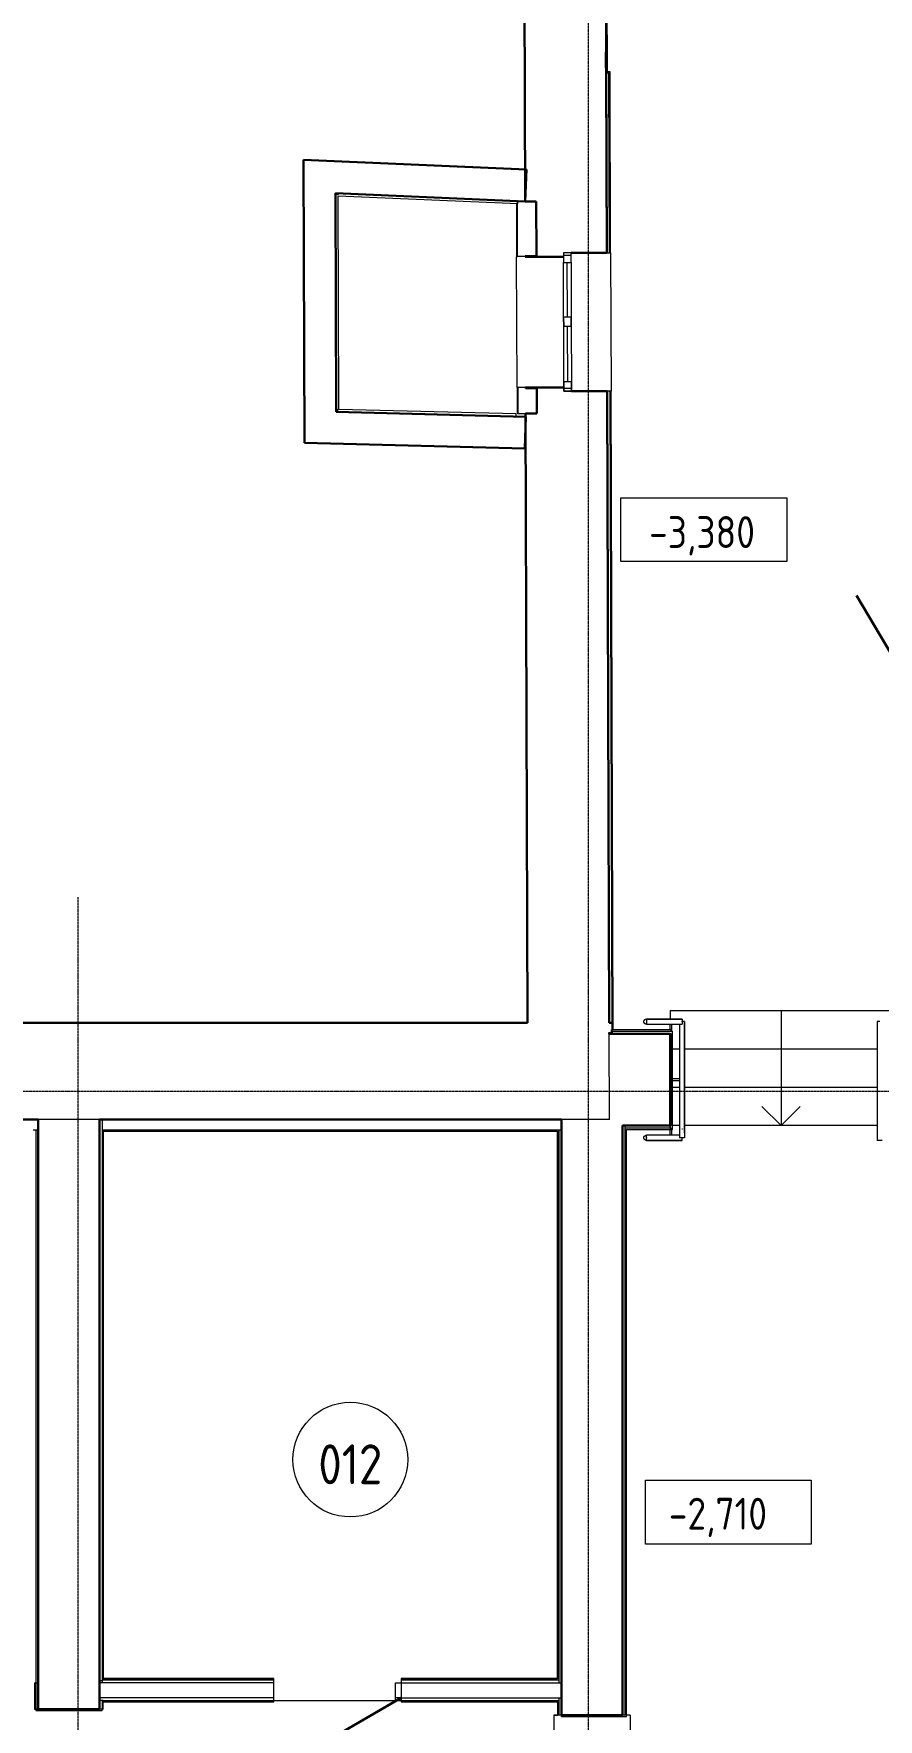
# Model space of a CAD drawing. Header units: millimetres. Extents: x -32 to 417638015, y -35 to 175284279.
# Drawn here: x 416181061 to 416187680, y 175247016 to 175260240 of the extents above; entities that cross this region are included whole.
import ezdxf

# ---------------------------------------------------------------- set-up
doc = ezdxf.new("R2010")
doc.units = ezdxf.units.MM
doc.linetypes.add('ADSK_Линия сетки', pattern=[25, 20, -2.5, 0, -2.5])
for name, color, linetype, lineweight in [('_ Окна', 7, 'Continuous', 9), ('Аннотация', 7, 'Continuous', 18), ('Двери', 7, 'Continuous', 9), ('Лестницы', 7, 'Continuous', 9), ('Ограждение', 7, 'Continuous', 9), ('Окна', 7, 'Continuous', 9), ('Оси', 253, 'Continuous', 9), ('Отметки', 7, 'Continuous', 9), ('Пандусы', 7, 'Continuous', 18), ('Перекрытие', 7, 'Continuous', 18), ('Стены внутренние', 7, 'Continuous', 18), ('Стены наружные', 7, 'Continuous', 18), ('Стены несущие', 7, 'Continuous', 30), ('Стены отделка', 7, 'Continuous', 30), ('Стены перегородки', 7, 'Continuous', 30), ('Стены штриховка', 7, 'Continuous', 9), ('Стрелки вверх', 7, 'Continuous', 18), ('ШТРИХОВКА', 252, 'Continuous', 15)]:
    doc.layers.add(name, color=color, linetype=linetype, lineweight=lineweight)
doc.layers.add('Линии', color=7, linetype='Continuous', lineweight=9, true_color=0x00a600)
doc.styles.add('GOST Common', font='GOST_Common.ttf', dxfattribs={"width": 0.9, "height": 350})
doc.styles.add('GOST Common_1', font='GOST_Common.ttf', dxfattribs={"width": 0.9, "height": 250})

# ---------------------------------------------------------------- blocks, each defined once
blk = doc.blocks.new('План подвала')
at = {"layer": 'Стены наружные'}
h = blk.add_hatch(color=8, dxfattribs=at)
h.paths.add_polyline_path([(45846.682, 25856.768), (45851.682, 25856.784), (45851.055, 26059.138), (45846.055, 26059.123), (45846.681, 25856.94)])
h.paths.add_polyline_path([(45842.881, 27084.118), (45847.881, 27084.133), (45846.587, 27501.776), (45841.587, 27501.76), (45842.864, 27089.623)])
at = {"layer": '_ Окна', "color": 8, "lineweight": 18}
for p, q in [((46269.829, 27115.44), (46209.829, 27115.254)), ((46209.829, 27115.254), (46210.064, 27039.255)), ((46270.064, 27039.44), (46269.829, 27115.44)), ((46210.064, 27039.255), (46270.064, 27039.44)), ((46211.384, 26613.257), (46271.383, 26613.442)), ((46211.619, 26537.257), (46211.384, 26613.257)), ((46271.383, 26613.442), (46271.619, 26537.443)), ((46271.619, 26537.443), (46211.619, 26537.257)), ((46212.954, 26106.259), (46272.953, 26106.445)), ((46213.189, 26030.259), (46212.954, 26106.259)), ((46272.953, 26106.445), (46273.189, 26030.445)), ((46273.189, 26030.445), (46213.189, 26030.259))]:
    blk.add_line(p, q, dxfattribs=at)
at = {"layer": '_ Окна', "color": 8}
for p, q in [((46269.891, 27095.44), (46209.891, 27095.254)), ((46241.383, 26613.35), (46240.064, 27039.348)), ((46242.953, 26106.352), (46241.619, 26537.35)), ((46273.127, 26050.445), (46213.127, 26050.259))]:
    blk.add_line(p, q, dxfattribs=at)
at = {"layer": 'Аннотация', "color": 8, "lineweight": 20}
for p, q in [((46659.564, 24694.749), (46659.564, 25194.749)), ((46659.564, 25194.749), (47959.564, 25194.749)), ((47959.564, 25194.749), (47959.564, 24694.749)), ((47959.564, 24694.749), (46659.564, 24694.749)), ((46852.099, 16985.975), (46852.099, 17485.975)), ((46852.099, 17485.975), (48152.099, 17485.975)), ((48152.099, 17485.975), (48152.099, 16985.975)), ((48152.099, 16985.975), (46852.099, 16985.975))]:
    blk.add_line(p, q, dxfattribs=at)
at = {"layer": 'Двери', "color": 8, "lineweight": 30}
for p, q in [((49051.848, 23505.551), (48507.674, 24426.84)), ((44938.749, 15778.063), (44072.724, 15278.063))]:
    blk.add_line(p, q, dxfattribs=at)
at = {"layer": 'Лестницы', "color": 8}
for p, q in [((48785.079, 21168.837), (47045.079, 21168.837)), ((47045.079, 21168.837), (47045.079, 21104.837)), ((48785.079, 21168.837), (47045.079, 21168.837)), ((47119.893, 20868.837), (47063.772, 20868.837)), ((47119.893, 20868.837), (47063.772, 20868.837)), ((48668.792, 20868.837), (47159.893, 20868.837)), ((48668.792, 20868.837), (47159.893, 20868.837)), ((47119.893, 20568.837), (47063.772, 20568.837)), ((47119.893, 20568.837), (47063.772, 20568.837)), ((48668.792, 20568.837), (47159.893, 20568.837)), ((48668.792, 20568.837), (47159.893, 20568.837)), ((47119.893, 20268.837), (47063.772, 20268.837)), ((48668.792, 20268.837), (47159.893, 20268.837))]:
    blk.add_line(p, q, dxfattribs=at)
at = {"layer": 'Линии', "color": 8}
blk.add_circle((44539.327, 17648.598), 450, dxfattribs=at)
at = {"layer": 'Ограждение', "color": 8}
for p, q in [((46859.893, 21104.837), (46859.893, 21064.837)), ((46859.893, 21104.837), (47139.893, 21104.837)), ((47139.893, 21104.837), (46859.893, 21104.837)), ((46859.893, 21087.173), (46859.893, 21082.5)), ((46859.893, 21064.837), (47139.893, 21064.837)), ((46859.893, 21064.837), (47139.893, 21064.837)), ((47043.329, 21064.837), (47043.329, 21018.837)), ((47058.329, 21008.837), (47058.329, 21064.837)), ((47119.893, 21064.837), (47119.893, 20172.837)), ((47119.893, 21064.837), (47119.893, 20211.569)), ((47139.893, 21104.837), (47139.893, 21064.837)), ((47139.893, 21082.5), (47139.893, 21087.173)), ((47159.893, 21084.837), (47139.893, 21084.837)), ((47139.893, 21084.837), (47141.634, 21084.837)), ((47159.893, 21084.837), (47159.893, 20172.837)), ((47159.893, 20211.569), (47159.893, 21084.837)), ((48688.792, 21084.837), (48668.792, 21084.837)), ((48668.792, 21084.837), (48668.792, 20152.837)), ((48668.792, 21084.837), (48668.792, 20190.822)), ((47119.893, 20636.337), (47063.772, 20636.337)), ((47063.772, 20621.337), (47119.893, 20621.337)), ((47043.329, 20238.837), (47043.329, 20192.837)), ((47058.329, 20192.837), (47058.329, 20238.837)), ((46859.893, 20152.837), (46859.893, 20192.837)), ((47119.893, 20192.837), (46859.893, 20192.837)), ((47119.893, 20192.837), (46859.893, 20192.837)), ((46859.893, 20175.173), (46859.893, 20170.5)), ((47139.893, 20152.837), (46859.893, 20152.837)), ((46859.893, 20152.837), (47139.893, 20152.837)), ((47159.893, 20172.837), (47119.893, 20172.837)), ((47139.893, 20152.837), (47139.893, 20172.837)), ((47139.893, 20170.5), (47139.893, 20172.837)), ((48708.792, 20152.837), (48668.792, 20152.837))]:
    blk.add_line(p, q, dxfattribs=at)
at = {"layer": 'Ограждение', "color": 8, "flags": 128}
for points in [[(46839.893, 21084.837), (46839.909, 21085.636), (46839.957, 21086.435), (46840.037, 21087.231), (46840.149, 21088.023), (46840.292, 21088.81), (46840.466, 21089.591), (46840.672, 21090.364), (46840.908, 21091.128), (46841.175, 21091.882), (46841.472, 21092.625), (46841.798, 21093.355), (46842.153, 21094.072), (46842.537, 21094.774), (46842.948, 21095.46), (46843.386, 21096.129), (46843.851, 21096.78), (46844.342, 21097.412), (46844.857, 21098.024), (46845.396, 21098.615), (46845.959, 21099.184), (46846.544, 21099.729), (46847.15, 21100.251), (46847.777, 21100.749), (46848.423, 21101.22), (46849.087, 21101.666), (46849.769, 21102.085), (46850.467, 21102.476), (46851.18, 21102.839), (46851.906, 21103.173), (46852.646, 21103.477), (46853.397, 21103.752), (46854.159, 21103.997), (46854.93, 21104.211), (46855.708, 21104.394), (46856.494, 21104.546), (46857.285, 21104.666), (46858.08, 21104.754), (46858.878, 21104.811), (46859.677, 21104.835), (46859.893, 21104.837)], [(46859.893, 21064.837), (46859.093, 21064.853), (46858.295, 21064.901), (46857.499, 21064.98), (46856.707, 21065.092), (46855.92, 21065.235), (46855.139, 21065.41), (46854.366, 21065.615), (46853.602, 21065.852), (46852.848, 21066.119), (46852.105, 21066.415), (46851.374, 21066.742), (46850.658, 21067.097), (46849.956, 21067.48), (46849.269, 21067.891), (46848.6, 21068.33), (46847.949, 21068.795), (46847.317, 21069.285), (46846.705, 21069.8), (46846.115, 21070.34), (46845.546, 21070.902), (46845, 21071.487), (46844.478, 21072.094), (46843.981, 21072.72), (46843.509, 21073.366), (46843.064, 21074.031), (46842.645, 21074.712), (46842.254, 21075.41), (46841.891, 21076.123), (46841.557, 21076.85), (46841.252, 21077.589), (46840.977, 21078.341), (46840.733, 21079.102), (46840.519, 21079.873), (46840.336, 21080.652), (46840.184, 21081.437), (46840.064, 21082.228), (46839.976, 21083.023), (46839.919, 21083.821), (46839.894, 21084.621), (46839.893, 21084.837)], [(47141.925, 20241.464), (47139.893, 20241.621), (47137.861, 20241.464)], [(46839.893, 20172.837), (46839.909, 20173.636), (46839.957, 20174.435), (46840.037, 20175.231), (46840.149, 20176.023), (46840.292, 20176.81), (46840.466, 20177.591), (46840.672, 20178.364), (46840.908, 20179.128), (46841.175, 20179.882), (46841.472, 20180.625), (46841.798, 20181.355), (46842.153, 20182.072), (46842.537, 20182.774), (46842.948, 20183.46), (46843.386, 20184.129), (46843.851, 20184.78), (46844.342, 20185.412), (46844.857, 20186.024), (46845.396, 20186.615), (46845.959, 20187.184), (46846.544, 20187.729), (46847.15, 20188.251), (46847.777, 20188.749), (46848.423, 20189.22), (46849.087, 20189.666), (46849.769, 20190.085), (46850.467, 20190.476), (46851.18, 20190.839), (46851.906, 20191.173), (46852.646, 20191.477), (46853.397, 20191.752), (46854.159, 20191.997), (46854.93, 20192.211), (46855.708, 20192.394), (46856.494, 20192.546), (46857.285, 20192.666), (46858.08, 20192.754), (46858.878, 20192.811), (46859.677, 20192.835), (46859.893, 20192.837)], [(46859.893, 20152.837), (46859.093, 20152.853), (46858.295, 20152.901), (46857.499, 20152.98), (46856.707, 20153.092), (46855.92, 20153.235), (46855.139, 20153.41), (46854.366, 20153.615), (46853.602, 20153.852), (46852.848, 20154.119), (46852.105, 20154.415), (46851.374, 20154.742), (46850.658, 20155.097), (46849.956, 20155.48), (46849.269, 20155.891), (46848.6, 20156.33), (46847.949, 20156.795), (46847.317, 20157.285), (46846.705, 20157.8), (46846.115, 20158.34), (46845.546, 20158.902), (46845, 20159.487), (46844.478, 20160.094), (46843.981, 20160.72), (46843.509, 20161.366), (46843.064, 20162.031), (46842.645, 20162.712), (46842.254, 20163.41), (46841.891, 20164.123), (46841.557, 20164.85), (46841.252, 20165.589), (46840.977, 20166.341), (46840.733, 20167.102), (46840.519, 20167.873), (46840.336, 20168.652), (46840.184, 20169.437), (46840.064, 20170.228), (46839.976, 20171.023), (46839.919, 20171.821), (46839.894, 20172.621), (46839.893, 20172.837)]]:
    blk.add_lwpolyline(points, dxfattribs=at)
at = {"layer": 'Окна', "color": 8}
for p, q in [((46269.829, 27115.44), (46209.829, 27115.254)), ((46209.829, 27115.254), (46210.064, 27039.255)), ((46270.064, 27039.44), (46269.829, 27115.44)), ((46211.384, 26613.257), (46210.064, 27039.255)), ((46270.064, 27039.44), (46271.383, 26613.442)), ((46211.384, 26613.257), (46211.619, 26537.257)), ((46271.619, 26537.443), (46271.383, 26613.442)), ((46212.954, 26106.259), (46211.619, 26537.257)), ((46271.619, 26537.443), (46272.953, 26106.445)), ((46212.954, 26106.259), (46213.189, 26030.259)), ((46273.189, 26030.445), (46272.953, 26106.445)), ((46213.189, 26030.259), (46273.189, 26030.445))]:
    blk.add_line(p, q, dxfattribs=at)
at = {"layer": 'Оси', "color": 8, "linetype": 'ADSK_Линия сетки'}
for p, q in [((46406.461, -4056.756), (46406.461, 44517.739)), ((42406.461, -4056.756), (42406.461, 22061.059)), ((-9557.833, 20539.741), (56671.895, 20539.741))]:
    blk.add_line(p, q, dxfattribs=at)
at = {"layer": 'Пандусы', "color": 8}
for p, q in [((46133.749, 15643.04), (46133.749, 14633.04)), ((46163.749, 15643.04), (46133.749, 15643.04)), ((46733.749, 15643.04), (46703.749, 15643.04)), ((46733.749, 15643.04), (46733.749, 14633.04))]:
    blk.add_line(p, q, dxfattribs=at)
at = {"layer": 'Перекрытие', "color": 8}
for p, q in [((46543.104, 28691.838), (46544.948, 28691.829)), ((47119.893, 20268.837), (47063.772, 20268.837)), ((48668.792, 20268.837), (47159.893, 20268.837)), ((44893.749, 15758.063), (44893.749, 15898.063)), ((44893.749, 15898.063), (44938.749, 15898.063)), ((43938.749, 15758.063), (44938.749, 15758.063)), ((44938.749, 15778.063), (44893.749, 15778.063)), ((46133.749, 15643.04), (46163.749, 15643.04))]:
    blk.add_line(p, q, dxfattribs=at)
at = {"layer": 'Стены внутренние', "color": 8}
for q in [(46568.803, 20988.837), (46193.749, 20316.059)]:
    blk.add_line((46570.887, 20316.059), q, dxfattribs=at)
at = {"layer": 'Стены наружные', "color": 8}
for p, q in [((46579.827, 27116.4), (46583.187, 26031.405)), ((45846.055, 26059.123), (45842.881, 27084.118))]:
    blk.add_line(p, q, dxfattribs=at)
at = {"layer": 'Стены несущие', "color": 8}
for p, q in [((46527.005, 34485.655), (46544.561, 28816.832)), ((45894.429, 32087.438), (45908.576, 27519.292)), ((46542.528, 28566.839), (46543.679, 28816.837)), ((46543.679, 28816.837), (46544.561, 28816.832)), ((46545.335, 28566.826), (46542.528, 28566.839)), ((46549.827, 27116.307), (46545.335, 28566.826)), ((46545.459, 28526.817), (46549.827, 27116.307)), ((44171.953, 27845.468), (44180.23, 25624.623)), ((45919.497, 27769.053), (44171.953, 27845.468)), ((45908.576, 27519.292), (45919.497, 27769.053)), ((44429.323, 25868.322), (44422.928, 27584.255)), ((44422.928, 27584.255), (45908.576, 27519.292)), ((45908.576, 27519.292), (45996.533, 27519.564)), ((45996.533, 27519.564), (45997.863, 27090.087)), ((46269.829, 27115.44), (46549.827, 27116.307)), ((45997.863, 27090.087), (45909.906, 27089.815)), ((45909.906, 27089.815), (45909.923, 27084.325)), ((45909.923, 27084.325), (46209.922, 27085.254)), ((46213.096, 26060.259), (45913.098, 26059.33)), ((45913.098, 26059.33), (45913.113, 26054.33)), ((45913.113, 26054.33), (46001.07, 26054.603)), ((46001.07, 26054.603), (46001.07, 26054.603)), ((46001.688, 25855.12), (46001.07, 26054.603)), ((46553.187, 26031.312), (46273.189, 26030.445)), ((46568.533, 21076.059), (46553.187, 26031.312)), ((46553.203, 26026.312), (46568.533, 21076.059)), ((45913.807, 25830.286), (44429.323, 25868.322)), ((45907.403, 25580.368), (45913.807, 25830.286)), ((46001.688, 25855.12), (45913.731, 25854.848)), ((45913.731, 25854.848), (45928.53, 21076.059)), ((44180.23, 25624.623), (45907.403, 25580.368)), ((45928.53, 21076.059), (41332.396, 21076.059)), ((46588.533, 21076.059), (46568.533, 21076.059)), ((46568.803, 20988.837), (46568.772, 20998.806)), ((47045.079, 20988.837), (46568.803, 20988.837)), ((46588.711, 21018.837), (46588.772, 20998.868)), ((47045.079, 20268.837), (47045.079, 20988.837)), ((41473.749, 20316.059), (42093.297, 20316.059)), ((42093.297, 20316.059), (42093.297, 15690.336)), ((42573.297, 15690.336), (42573.297, 20316.059)), ((42573.297, 20316.059), (46193.749, 20316.059)), ((46193.749, 20316.059), (46193.749, 15643.04)), ((46673.749, 20268.837), (47045.079, 20268.837)), ((46673.749, 15643.04), (46673.749, 20268.837)), ((42093.297, 15690.336), (42573.297, 15690.336)), ((46193.749, 15643.04), (46673.749, 15643.04))]:
    blk.add_line(p, q, dxfattribs=at)
at = {"layer": 'Стены отделка', "color": 8, "lineweight": 9}
for p, q in [((46555.428, 28536.848), (46537.005, 34485.686)), ((46544.561, 28816.832), (46545.335, 28566.826)), ((46545.459, 28526.817), (46565.459, 28526.879)), ((46545.459, 28526.817), (46545.459, 28526.817)), ((46575.428, 28536.91), (46555.428, 28536.848)), ((46579.827, 27116.4), (46575.428, 28536.91)), ((44442.967, 27573.844), (44422.967, 27573.769)), ((44422.967, 27573.769), (44429.248, 25888.331)), ((44442.931, 27583.38), (44442.967, 27573.844)), ((44443.006, 27563.358), (45851.174, 27501.783)), ((44449.251, 25887.818), (44443.006, 27563.358)), ((45908.576, 27519.292), (45846.534, 27519.1)), ((45846.534, 27519.1), (45846.587, 27501.776)), ((45851.174, 27501.783), (45852.048, 27521.764)), ((45846.587, 27501.776), (45841.587, 27501.76)), ((45841.587, 27501.76), (45842.881, 27084.118)), ((46549.827, 27116.307), (46579.827, 27116.4)), ((45842.881, 27084.118), (45847.881, 27084.133)), ((45847.864, 27089.623), (45909.906, 27089.815)), ((45847.881, 27084.133), (45847.864, 27089.623)), ((45851.055, 26059.138), (45846.055, 26059.123)), ((45846.055, 26059.123), (45846.682, 25856.768)), ((45913.098, 26059.33), (45851.055, 26059.138)), ((45851.055, 26059.138), (45851.07, 26054.138)), ((45851.07, 26054.138), (45851.055, 26059.138)), ((46001.07, 26054.603), (46001.054, 26059.603)), ((46583.187, 26031.405), (46553.187, 26031.312)), ((46553.187, 26031.312), (46553.203, 26026.312)), ((46573.203, 26026.374), (46573.187, 26031.374)), ((46598.711, 21018.837), (46583.187, 26031.405)), ((44429.248, 25888.331), (44439.543, 25888.067)), ((44439.543, 25888.067), (44439.031, 25868.073)), ((45839.084, 25852.207), (44449.251, 25887.818)), ((45838.571, 25832.213), (45839.084, 25852.207)), ((45846.682, 25856.768), (45851.682, 25856.784)), ((45851.682, 25856.784), (45851.688, 25854.656)), ((45851.688, 25854.656), (45913.731, 25854.848)), ((46568.772, 20998.806), (46588.772, 20998.868)), ((46588.742, 21008.837), (47063.772, 21008.837)), ((46588.772, 20998.868), (46588.803, 20988.837)), ((47053.772, 21018.837), (46598.711, 21018.837)), ((47043.772, 20988.837), (47043.772, 20248.837)), ((47055.079, 20988.837), (47045.079, 20988.837)), ((47053.772, 21008.837), (47053.772, 21018.837)), ((47055.079, 20268.837), (47055.079, 20988.837)), ((47063.772, 20238.837), (47063.772, 21008.837)), ((42053.297, 20236.059), (42093.297, 20236.059)), ((42073.297, 20236.059), (42073.297, 15898.063)), ((42593.297, 20316.059), (42593.297, 15916.059)), ((42593.297, 20236.059), (46193.749, 20236.059)), ((46173.749, 20236.059), (46173.749, 15898.063)), ((46693.749, 15643.04), (46693.749, 20268.837)), ((47043.772, 20248.837), (46693.749, 20248.837)), ((46703.749, 15633.04), (46703.749, 20238.837)), ((46703.749, 20238.837), (47063.772, 20238.837)), ((47055.079, 20268.837), (47045.079, 20268.837)), ((47045.079, 20268.837), (47045.079, 20248.837)), ((42605.297, 15930.063), (42605.297, 20224.059)), ((42605.297, 20224.059), (46161.749, 20224.059)), ((46161.749, 20224.059), (46161.749, 15930.063)), ((42063.297, 15898.063), (42093.297, 15898.063)), ((42063.297, 15898.063), (42063.297, 15690.585)), ((42573.297, 15916.059), (42593.297, 15916.059)), ((42593.297, 15918.063), (42593.749, 15918.063)), ((42593.749, 15918.063), (42593.749, 15898.063)), ((43938.749, 15930.063), (42605.297, 15930.063)), ((43938.749, 15898.063), (43938.749, 15930.063)), ((44938.749, 15930.063), (44938.749, 15898.063)), ((46161.749, 15930.063), (44938.749, 15930.063)), ((42573.749, 15778.063), (42573.749, 15758.063)), ((42603.297, 15758.063), (42573.749, 15758.063)), ((42593.297, 15758.063), (42593.297, 15690.585)), ((42603.297, 15690.585), (42603.297, 15748.063)), ((42603.297, 15748.063), (43938.749, 15748.063)), ((43938.749, 15778.063), (43938.749, 15778.063)), ((43938.749, 15748.063), (43938.749, 15778.063)), ((44938.749, 15778.063), (44938.749, 15748.063)), ((44938.749, 15748.063), (46163.749, 15748.063)), ((46163.749, 15748.063), (46163.749, 15643.04)), ((46173.749, 15778.063), (46173.749, 15748.063)), ((42063.297, 15690.585), (42093.297, 15690.585)), ((42593.297, 15690.336), (42073.297, 15690.336)), ((42073.297, 15690.336), (42073.297, 15680.336)), ((42073.297, 15680.336), (42593.297, 15680.336)), ((42593.297, 15690.585), (42603.297, 15690.585)), ((42593.297, 15680.336), (42593.297, 15690.336)), ((46693.749, 15643.04), (46163.749, 15643.04)), ((46193.749, 15633.04), (46193.749, 15643.04)), ((46193.749, 15633.04), (46703.749, 15633.04))]:
    blk.add_line(p, q, dxfattribs=at)
at = {"layer": 'Стены перегородки', "color": 8, "lineweight": 18}
for p, q in [((42573.749, 15898.063), (42573.749, 15778.063)), ((43938.749, 15898.063), (42573.749, 15898.063)), ((43938.749, 15778.063), (43938.749, 15898.063)), ((44938.749, 15898.063), (44938.749, 15778.063)), ((44938.749, 15898.063), (46193.749, 15898.063)), ((43938.749, 15778.063), (42573.749, 15778.063)), ((44938.749, 15778.063), (46193.749, 15778.063))]:
    blk.add_line(p, q, dxfattribs=at)
at = {"layer": 'Стены штриховка', "color": 8}
for p, q in [((46569.827, 27116.369), (46565.459, 28526.879)), ((45846.587, 27501.776), (45847.864, 27089.623)), ((45847.864, 27089.623), (45846.587, 27501.776)), ((45851.07, 26054.138), (45851.682, 25856.784)), ((45851.682, 25856.784), (45851.07, 26054.138)), ((46573.203, 26026.374), (46588.711, 21018.837)), ((42573.297, 20316.059), (42093.297, 20316.059)), ((47043.772, 20248.837), (47063.772, 20248.837)), ((42603.297, 15928.063), (42603.297, 20226.059)), ((42603.297, 20226.059), (46163.749, 20226.059)), ((46163.749, 20226.059), (46163.749, 15928.063)), ((42073.297, 15898.063), (42073.297, 15690.585)), ((43938.749, 15918.063), (42593.749, 15918.063)), ((43938.749, 15928.063), (42603.297, 15928.063)), ((46163.749, 15928.063), (44938.749, 15928.063)), ((46173.749, 15918.063), (44938.749, 15918.063)), ((42603.297, 15758.063), (43938.749, 15758.063)), ((44938.749, 15758.063), (46173.749, 15758.063)), ((46173.749, 15748.063), (46173.749, 15643.04))]:
    blk.add_line(p, q, dxfattribs=at)
at = {"layer": 'Стрелки вверх', "color": 8}
for p, q in [((47915.079, 21168.837), (47915.079, 20868.837)), ((47915.079, 20868.837), (47915.079, 20568.837)), ((47915.079, 20568.837), (47915.079, 20268.837)), ((47915.079, 20268.837), (47765.079, 20418.837)), ((47915.079, 20268.837), (48065.079, 20418.837))]:
    blk.add_line(p, q, dxfattribs=at)
at = {"layer": 'Аннотация', "color": 8, "lineweight": 9, "insert": (44539.327, 17611.65), "char_height": 312.5, "width": 520.21112, "attachment_point": 5, "line_spacing_factor": 1.022766, "style": 'GOST Common'}
blk.add_mtext('012', dxfattribs=at)
at = {"layer": 'Отметки', "color": 8, "lineweight": 20, "char_height": 250, "attachment_point": 1, "line_spacing_factor": 1.022761, "style": 'GOST Common_1'}
for s, insert, width in [('-3,380', (46880.888, 25049.947), 1028.82257), ('-2,710', (47035.555, 17348.775), 977.53229)]:
    blk.add_mtext(s, dxfattribs=dict(at, insert=insert, width=width))

msp = doc.modelspace()

# ---------------------------------------------------------------- block references
at = {"layer": 'ШТРИХОВКА'}
msp.add_blockref('План подвала', (416139003, 175231405), dxfattribs=at)

doc.saveas('drawing.dxf')
